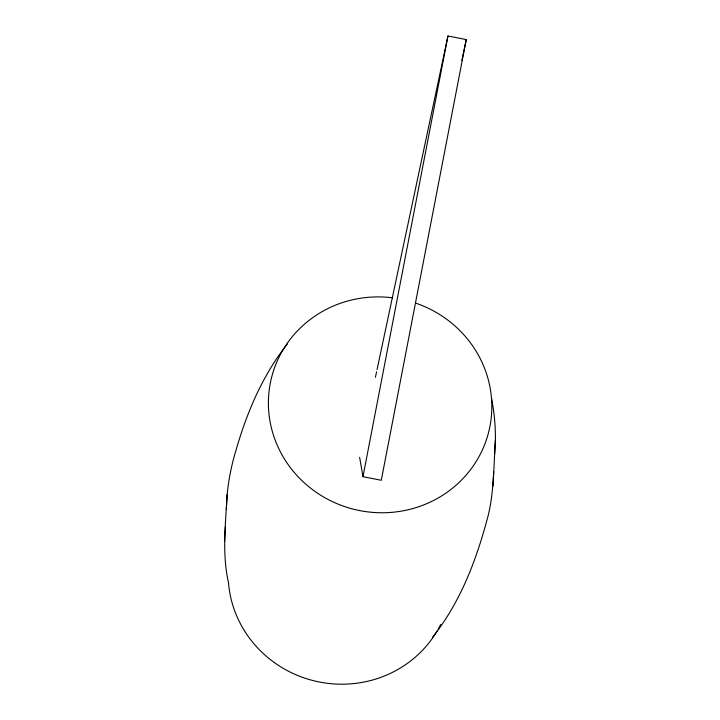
<?xml version="1.0" encoding="UTF-8"?>
<svg xmlns="http://www.w3.org/2000/svg" width="720" height="720" viewBox="0 0 720 720"><rect width="100%" height="100%" fill="white"/><g stroke="black" fill="none" stroke-linecap="round" stroke-linejoin="round"><path stroke-width="1.08" d="M437.643 630.144A111.933 107.712 13.2 0 1 316.206 681.336A111.933 107.712 13.2 0 1 228.519 582.858C221.922 553.842 225.603 524.016 227.133 494.685C228.573 479.916 231.462 465.318 235.746 451.116C246.798 412.605 262.458 375.345 287.568 343.737M432.432 637.353C460.782 601.902 476.748 559.08 488.151 515.646C494.199 490.869 493.677 465.219 495.414 439.938C495.558 425.934 494.262 411.957 491.481 398.232M224.586 541.152L225.369 526.95M226.314 509.535L227.133 494.685M492.867 486.414L493.686 471.555M494.631 454.14L495.414 439.938M362.979 476.694L447.957 36L466.263 39.582L381.285 480.276L362.979 476.694L359.631 457.38M375.399 377.334L376.569 371.853M377.037 369.657L447.957 36M461.826 60.444L466.263 39.582M415.737 303.138A111.933 107.712 13.2 0 1 459.702 481.869A111.933 107.712 13.2 0 1 274.779 439.056A111.933 107.712 13.2 0 1 392.742 297.81M440.712 624.429A111.933 107.712 13.2 0 1 438.714 628.254"/></g></svg>
